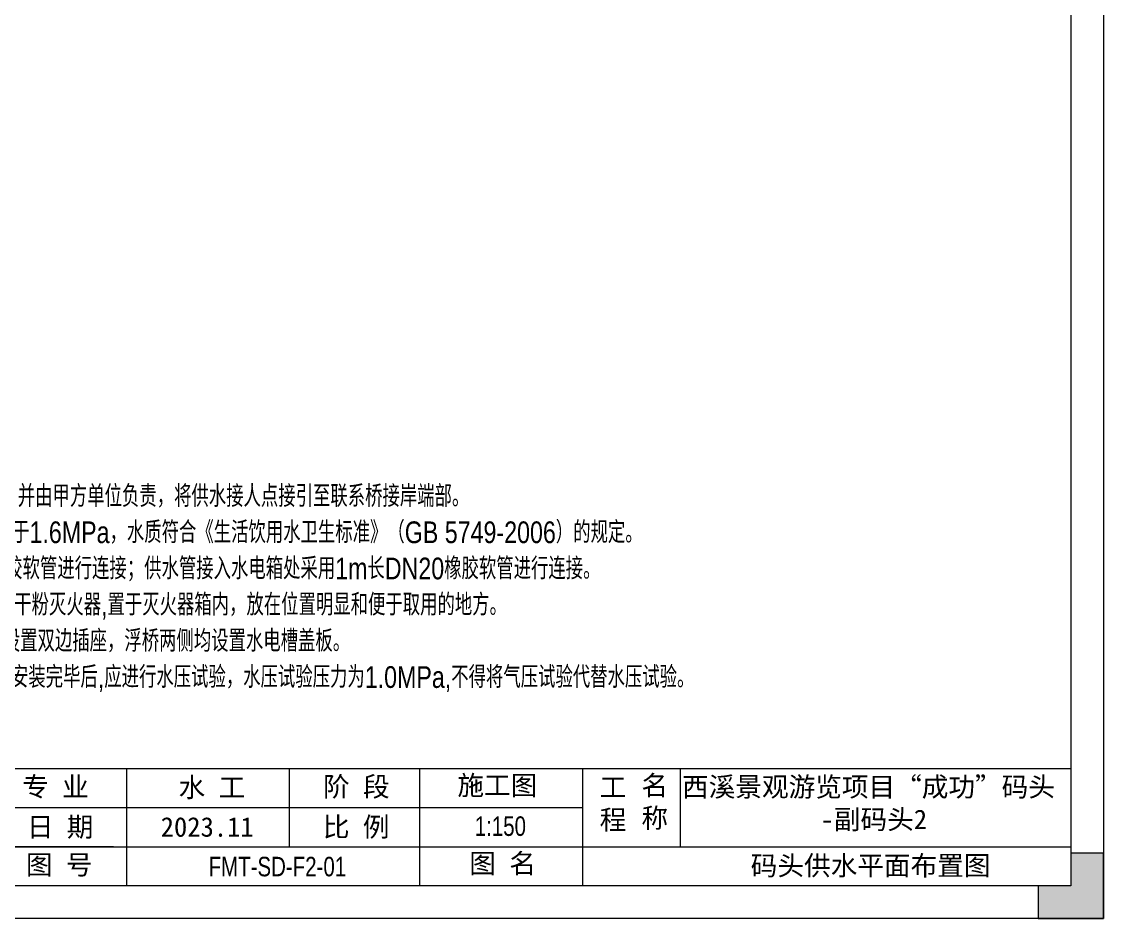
# Model space of a CAD drawing. Header units: millimetres. Extents: x 136606 to 1231039, y 82794 to 127364.
# Drawn here: x 1075385 to 1100300, y 82794 to 103447 of the extents above; entities that cross this region are included whole.
import ezdxf
from ezdxf.enums import TextEntityAlignment as Align

# ---------------------------------------------------------------- set-up
doc = ezdxf.new("R2010")
doc.units = ezdxf.units.MM
doc.layers.add('图框', color=7, linetype='Continuous', lineweight=13)
doc.layers.add('文本', color=3, linetype='Continuous', lineweight=13)
doc.styles.add('Arial', font='arial.ttf')
doc.styles.add('hztxt', font='ros1.shx', dxfattribs={"width": 0.8, "bigfont": 'hztxt.shx'})
doc.styles.get("Standard").update_dxf_attribs({"font": 'arial.ttf'})

# ---------------------------------------------------------------- blocks, each defined once
blk = doc.blocks.new('GW-TK')
at = {"layer": '图框', "linetype": 'Continuous', "lineweight": 0}
h = blk.add_hatch(color=256, dxfattribs=at)
h.dxf.hatch_style = 1
h.paths.add_polyline_path([(927603.55, 464418.01), (927603.55, 464428.01), (927598.55, 464428.01), (927598.55, 464423.01), (927593.55, 464423.01), (927593.55, 464418.01)])
at = {"layer": '图框', "linetype": 'Continuous'}
for p, q in [((927453.55, 464441.02), (927453.55, 464423.01)), ((927478.55, 464441.02), (927478.55, 464429.01)), ((927498.55, 464441.02), (927498.55, 464423.01)), ((927523.55, 464441.02), (927523.55, 464423.01)), ((927538.55, 464441.02), (927538.55, 464429.01)), ((927383.55, 464435.01), (927523.55, 464435.01)), ((927451.56, 464429.01), (927383.55, 464429.01)), ((927383.55, 464429.01), (927598.55, 464429.01))]:
    blk.add_line(p, q, dxfattribs=at)
at = {"layer": '图框'}
for points in [[(927183.55, 464715.01), (927603.55, 464715.01), (927603.55, 464418.01), (927183.55, 464418.01)], [(927188.55, 464710.01), (927598.55, 464710.01), (927598.55, 464423.01), (927188.55, 464423.01)]]:
    blk.add_lwpolyline(points, close=True, dxfattribs=at)
at = {"layer": '图框', "linetype": 'Continuous'}
blk.add_lwpolyline([(927383.55, 464441.02), (927598.55, 464441.02)], dxfattribs=at)
at = {"layer": '图框', "linetype": 'Continuous', "lineweight": 0}
blk.add_lwpolyline([(927598.55, 464428.01), (927598.55, 464423.01), (927593.55, 464423.01), (927593.55, 464418.01), (927603.55, 464418.01), (927603.55, 464428.01)], close=True, dxfattribs=at)
at = {"layer": '图框', "linetype": 'Continuous', "char_height": 3, "attachment_point": 1}
for s, width, insert in [('{\\fSimSun|b0|i0|c134|p2;专 业}', 12.8345, (927437.53, 464439.73)), ('{\\fSimSun|b0|i0|c134|p2;阶 段}', 17.4775, (927483.73, 464439.73)), ('{\\fSimSun|b0|i0|c134|p2;工 程}', 5.2119, (927526.21, 464439.66)), ('{\\fSimSun|b0|i0|c134|p2;名 称}', 5.2119, (927532.62, 464439.93)), ('{\\fSimSun|b0|i0|c134|p2;日 期}', 11.224, (927438.25, 464433.55)), ('{\\fSimSun|b0|i0|c134|p2;比 例}', 10.9146, (927483.71, 464433.55)), ('{\\fSimSun|b0|i0|c134|p2;图 号}', 23.6261, (927438.11, 464427.75)), ('{\\fSimSun|b0|i0|c134|p2;图 名}', 12.066, (927506.19, 464427.94))]:
    blk.add_mtext_dynamic_manual_height_columns(s, width=width, gutter_width=17.5, heights=[0], dxfattribs=dict(at, insert=insert))
at = {"layer": '图框', "color": 3, "linetype": 'Continuous', "char_height": 3, "attachment_point": 1}
for s, width, insert in [('{\\fSimSun|b0|i0|c134|p2;水 工}', 11.224, (927461.55, 464439.63)), ('\\pt9;{\\fSimSun|b0|i0|c134|p2;施工图}', 18.6303, (927504.36, 464439.94)), ('\\pi0.39911,t9.39911;{\\fSimSun|b0|i0|c134|p2;西溪景观游览项目“成功”码头\\P\\pi21.67411,t30.67411;-副码头2}', 60.0149, (927538.45, 464439.71)), ('{\\fSimSun|b0|i0|c134|p2;2023.11}', 11.224, (927458.8, 464433.55))]:
    blk.add_mtext_dynamic_manual_height_columns(s, width=width, gutter_width=17.5, heights=[0], dxfattribs=dict(at, insert=insert))

msp = doc.modelspace()

# ---------------------------------------------------------------- block references
at = {"xscale": 150, "yscale": 150, "zscale": 150}
msp.add_blockref('GW-TK', (-138040232.3137, -69579907.2778), dxfattribs=at)

# ---------------------------------------------------------------- texts
at = {"layer": '文本', "style": 'Arial', "width": 0.75}
for s, p in [('1:150', (1085821.4183, 84558.241)), ('FMT-SD-F2-01', (1079690.9554, 83627.4479))]:
    msp.add_text(s, height=450, dxfattribs=at).set_placement(p, align=Align.BOTTOM_LEFT)
at = {"layer": '文本', "color": 7, "style": 'Arial'}
msp.add_text('码头供水平面布置图', height=450, dxfattribs=at).set_placement((1092177.1331, 84010.0618), align=Align.MIDDLE_LEFT)
at = {"layer": '文本', "color": 7, "insert": (1067798.5901, 95270.1334, 0), "char_height": 500, "width": 23277.142408, "attachment_point": 1, "style": 'hztxt'}
msp.add_mtext('{\\C256;\\P\\A1;\\C7;\\P设计说明\\fSimSun|b0|i0|c134|p2;：\\A0;\\Fhztxt_e,hztxt|c134;\\C256;\\P1、本工程水源为后方陆域现有给水管道，并由甲方单位负责，将供水接人点接引至联系桥接岸端部。\\P接管点管径为DN32，接管点水压力不小于1.6MPa，\\A1;水质符合《生活饮用水卫生标准》\\A0;（GB 5749-2006）\\A1;的规定\\C7;。\\A0;\\C256;\\P2、引桥上、下两端采用2m长DN32橡胶软管进行连接；供水管接入水电箱处采用1m长DN20橡胶软管进行连接。\\P3、码头面设消防箱，采用MF/ABC4型干粉灭火器,置于灭火器箱内，放在位置明显和便于取用的地方。\\P4、水电箱型号2*32A/220V，水电箱设置双边插座，浮桥两侧均设置水电槽盖板。\\P5、管道设计工作压力为1.6MPa。管道安装完毕后,应进行水压试验，水压试验压力为1.0MPa,不得将气压试验代替水压试验。}', dxfattribs=at)

doc.saveas('drawing.dxf')
